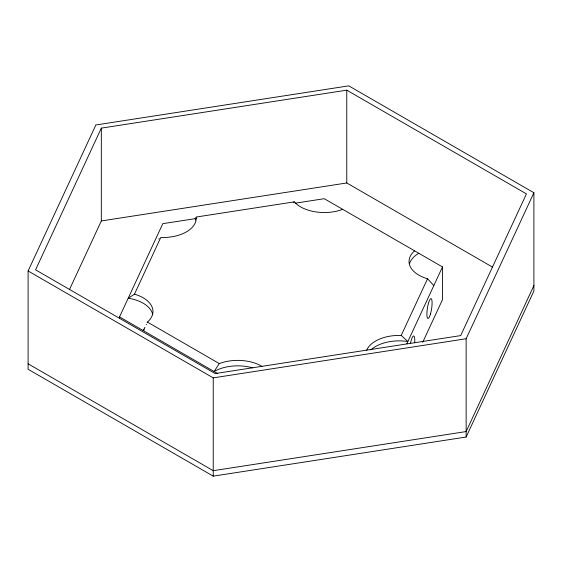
<?xml version="1.0" encoding="UTF-8"?>
<svg xmlns="http://www.w3.org/2000/svg" width="562" height="562" viewBox="0 0 562 562"><rect width="100%" height="100%" fill="white"/><g stroke="black" fill="none" stroke-linecap="round" stroke-linejoin="round"><path stroke-width="0.84" d="M342.701 209.338A33.432 19.305 0 0 1 294.355 201.856L196.166 217.044A33.432 19.305 0 0 1 160.774 237.48L134.466 294.172A33.432 19.305 0 0 1 147.42 322.082L147.167 322.658M28.1 270.982L95.863 124.975L348.763 85.853L533.9 192.738L533.9 291.018L466.137 437.025L213.237 476.147L28.1 369.262L28.1 270.982L213.237 377.875L466.137 338.745L533.9 192.738M101.322 128.129L35.561 269.83L215.232 373.568L460.678 335.598L526.439 193.89L346.768 90.159L101.322 128.129L101.322 220.943L69.547 289.409M119.523 318.626L119.523 316.898L162.79 223.676L196.819 218.407M366.684 350.238A33.432 19.305 0 0 1 401.226 335.437L427.534 278.752A33.432 19.305 0 0 1 414.58 250.835M406.783 343.853L442.477 266.943L324.267 198.695L295.373 203.163M422.673 342.363L442.477 299.701L442.477 266.943M533.9 285.552L466.137 431.567L213.237 470.689L28.1 363.804M146.443 324.253L146.239 324.695M144.968 327.253L144.448 328.236M144.251 328.608L143.851 329.339M143.788 329.458L143.514 329.943M143.443 330.07L143.169 330.547A33.432 19.305 0 0 0 144.315 329.852M195.822 217.789L195.147 218.611A33.432 19.305 0 0 1 195.646 220.086M262.025 366.424A33.432 19.305 0 0 0 219.299 363.586L214.094 371.496A33.432 19.305 0 0 1 252.612 367.864M159.278 238.611L158.737 239.019M293.287 202.58L293.638 202.334M293.982 202.095L294.355 201.856M134.466 294.172L128.227 298.218A33.432 19.305 0 0 1 152.752 314.741M101.322 220.943L346.768 182.973L492.326 267.013M147.42 322.082L219.299 363.586M119.523 316.898L217.782 373.632M401.226 335.437L407.864 341.52A33.432 19.305 0 0 0 370.899 349.894M433.822 285.587L427.534 278.752M466.137 338.745L466.137 437.025M346.768 90.159L346.768 182.973M213.237 377.875L213.237 476.147M410.485 343.319A10.032 2.122 -81.2 0 1 413.59 335.935A10.032 2.122 -81.2 0 1 414.679 342.785M409.621 263.353A33.432 19.305 0 0 1 418.831 253.293M430.52 313.884A10.032 2.122 -81.2 0 0 431.047 298.647A10.032 2.122 -81.2 0 0 426.916 313.139A10.032 2.122 -81.2 0 0 430.52 313.884"/></g></svg>
